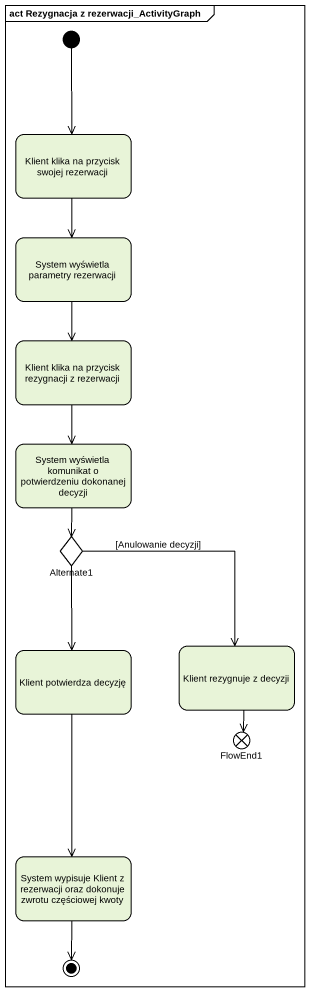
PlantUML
@startuml
mainframe act Rezygnacja z rezerwacji_ActivityGraph
hide empty description
state "Klient klika na przycisk swojej rezerwacji" as Klient_klika_na_przycisk
state "System wyświetla parametry rezerwacji" as System_wyświetla_parametry
state "Klient klika na przycisk rezygnacji z rezerwacji" as Klient_klika_na_przycisk_2
state "System wyświetla komunikat o potwierdzeniu dokonanej decyzji" as System_wyświetla_komunikat
state Alternate1 <<choice>>
state "Klient potwierdza decyzję" as Klient_potwierdza_decyzję
state "Klient rezygnuje z decyzji" as Klient_rezygnuje_z_decyzji
state FlowEnd1 <<end>>
state "System wypisuje Klient z rezerwacji oraz dokonuje zwrotu częściowej kwoty" as System_wypisuje_Klient_z
[*] --> Klient_klika_na_przycisk
Klient_klika_na_przycisk --> System_wyświetla_parametry
System_wyświetla_parametry --> Klient_klika_na_przycisk_2
Klient_klika_na_przycisk_2 --> System_wyświetla_komunikat
System_wyświetla_komunikat --> Alternate1
Alternate1 --> Klient_potwierdza_decyzję
Alternate1 --> Klient_rezygnuje_z_decyzji : [Anulowanie decyzji]
Klient_potwierdza_decyzję --> System_wypisuje_Klient_z
Klient_rezygnuje_z_decyzji --> FlowEnd1
System_wypisuje_Klient_z --> [*]
@enduml
